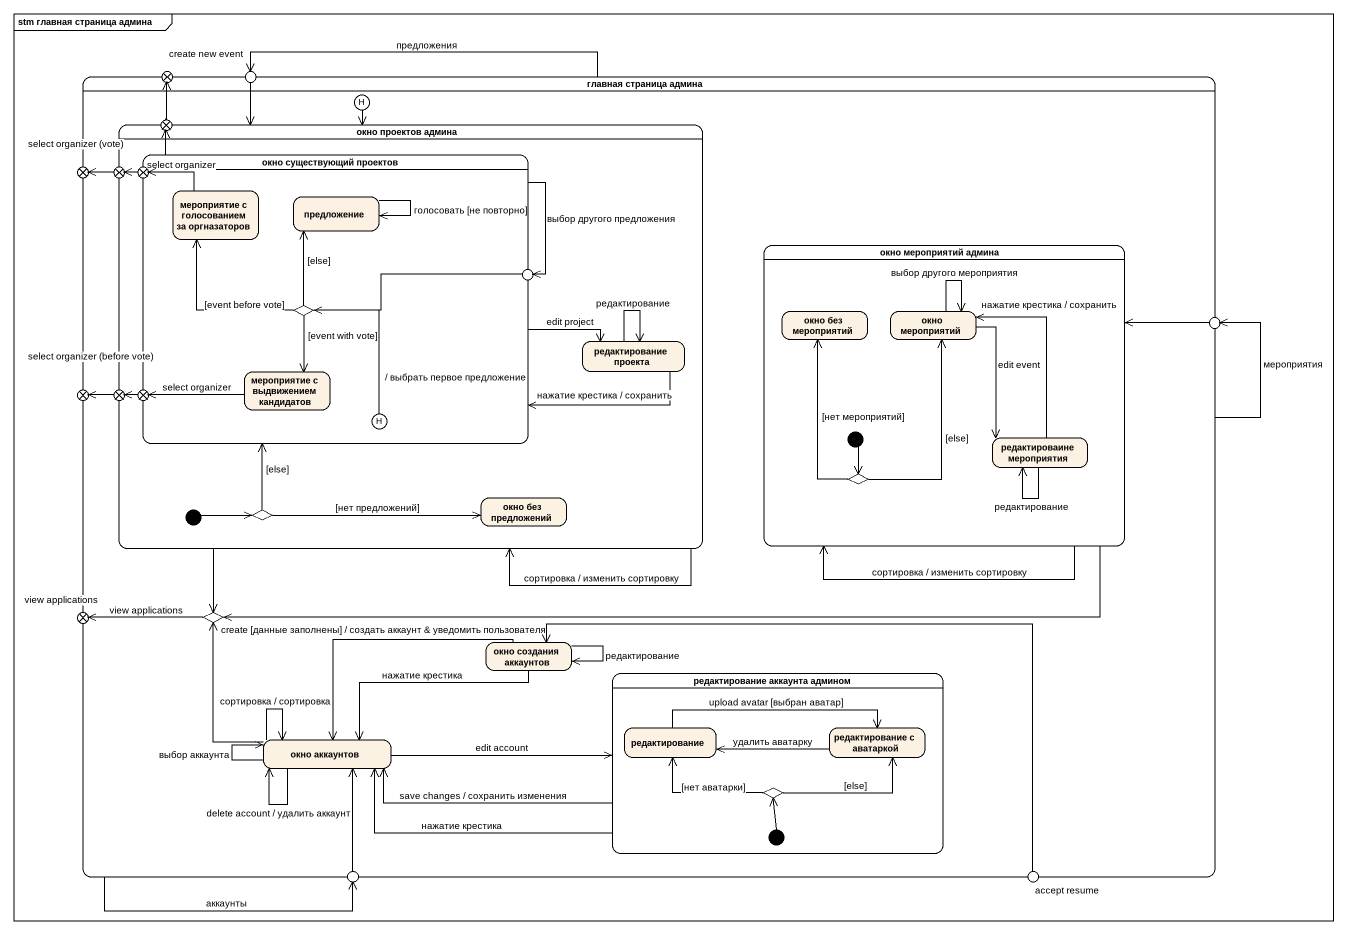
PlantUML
@startuml
mainframe stm главная страница админа
hide empty description
state "главная страница админа" as главная_страница_админа {
  state exit1 <<exitPoint>>
  state history1 <<history>>
  state "окно проектов админа" as окно_проектов_админа {
    state "окно существующий проектов" as окно_существующий_проектов {
      state "мероприятие с голосованием за оргназаторов" as мероприятие_с_голосованием
      state предложение
      state choice1 <<choice>>
      state "мероприятие с выдвижением кандидатов" as мероприятие_с_выдвижением
      state history2 <<history>>
    }
    state exit3 <<exitPoint>>
    state entry2 <<entryPoint>>
    state "редактирование проекта" as редактирование_проекта
    state exit5 <<exitPoint>>
    state "окно без предложений" as окно_без_предложений
    state choice3 <<choice>>
    [*] -right-> choice3
  }
  state exit2 <<exitPoint>>
  state "окно мероприятий админа" as окно_мероприятий_админа {
    state "окно без мероприятий" as окно_без_мероприятий
    state "окно мероприятий" as окно_мероприятий
    state "редактироваине мероприятия" as редактироваине_мероприятия
    state choice2 <<choice>>
    [*] --> choice2
  }
  state exit4 <<exitPoint>>
  state choice4 <<choice>>
  state "окно создания аккаунтов" as окно_создания_аккаунтов
  state "редактирование аккаунта админом" as редактирование_аккаунта {
    state редактирование
    state "редактирование с аватаркой" as редактирование_с_аватаркой
    state choice5 <<choice>>
    [*] -up-> choice5
  }
  state "окно аккаунтов" as окно_аккаунтов
}
state "create new event" as create_new_event <<choice>>
state entry1 <<choice>>
state "select organizer (vote)" as select_organizer_vote <<choice>>
state entry3 <<choice>>
state "select organizer (before vote)" as select_organizer_before_vote <<choice>>
state "view applications" as view_applications <<choice>>
state entry4 <<choice>>
state "accept resume" as accept_resume <<choice>>
главная_страница_админа -up-> entry1 : предложения
главная_страница_админа -right-> entry3 : мероприятия
главная_страница_админа --> entry4 : аккаунты
entry1 --> окно_проектов_админа
exit1 -up-> create_new_event
history1 --> окно_проектов_админа
окно_проектов_админа --> окно_проектов_админа : сортировка / изменить сортировку
окно_проектов_админа --> choice4
окно_существующий_проектов -up-> exit1
окно_существующий_проектов -right-> entry2 : выбор другого предложения
окно_существующий_проектов -right-> редактирование_проекта : edit project
exit2 -left-> select_organizer_vote
exit3 -left-> exit2
мероприятие_с_голосованием -left-> exit3 : select organizer
предложение --> предложение : голосовать [не повторно]
entry2 -left-> choice1
окно_мероприятий_админа --> окно_мероприятий_админа : сортировка / изменить сортировку
окно_мероприятий_админа -left-> choice4
choice1 -up-> мероприятие_с_голосованием : [event before vote]
choice1 -up-> предложение : [else]
choice1 --> мероприятие_с_выдвижением : [event with vote]
окно_мероприятий --> окно_мероприятий : выбор другого мероприятия
окно_мероприятий --> редактироваине_мероприятия : edit event
редактирование_проекта -left-> окно_существующий_проектов : нажатие крестика / сохранить
редактирование_проекта --> редактирование_проекта : редактирование
entry3 -left-> окно_мероприятий_админа
exit4 -left-> select_organizer_before_vote
exit5 -left-> exit4
мероприятие_с_выдвижением -left-> exit5 : select organizer
history2 -up-> choice1 : / выбрать первое предложение
редактироваине_мероприятия -up-> окно_мероприятий : нажатие крестика / сохранить
редактироваине_мероприятия --> редактироваине_мероприятия : редактирование
choice2 -up-> окно_без_мероприятий : [нет мероприятий]
choice2 -up-> окно_мероприятий : [else]
choice3 -up-> окно_существующий_проектов : [else]
choice3 -right-> окно_без_предложений : [нет предложений]
choice4 -left-> view_applications : view applications
окно_создания_аккаунтов --> окно_создания_аккаунтов : редактирование
окно_создания_аккаунтов -left-> окно_аккаунтов : нажатие крестика
окно_создания_аккаунтов -left-> окно_аккаунтов : create [данные заполнены] / создать аккаунт & уведомить пользователя
редактирование_аккаунта -left-> окно_аккаунтов : save changes / сохранить изменения
редактирование_аккаунта -left-> окно_аккаунтов : нажатие крестика
окно_аккаунтов -up-> choice4
окно_аккаунтов -right-> редактирование_аккаунта : edit account
окно_аккаунтов --> окно_аккаунтов : delete account / удалить аккаунт
окно_аккаунтов --> окно_аккаунтов : сортировка / сортировка
окно_аккаунтов --> окно_аккаунтов : выбор аккаунта
редактирование -right-> редактирование_с_аватаркой : upload avatar [выбран аватар]
редактирование_с_аватаркой -left-> редактирование : удалить аватарку
choice5 -left-> редактирование : [нет аватарки]
choice5 -right-> редактирование_с_аватаркой : [else]
entry4 -up-> окно_аккаунтов
accept_resume -left-> окно_создания_аккаунтов
@enduml
